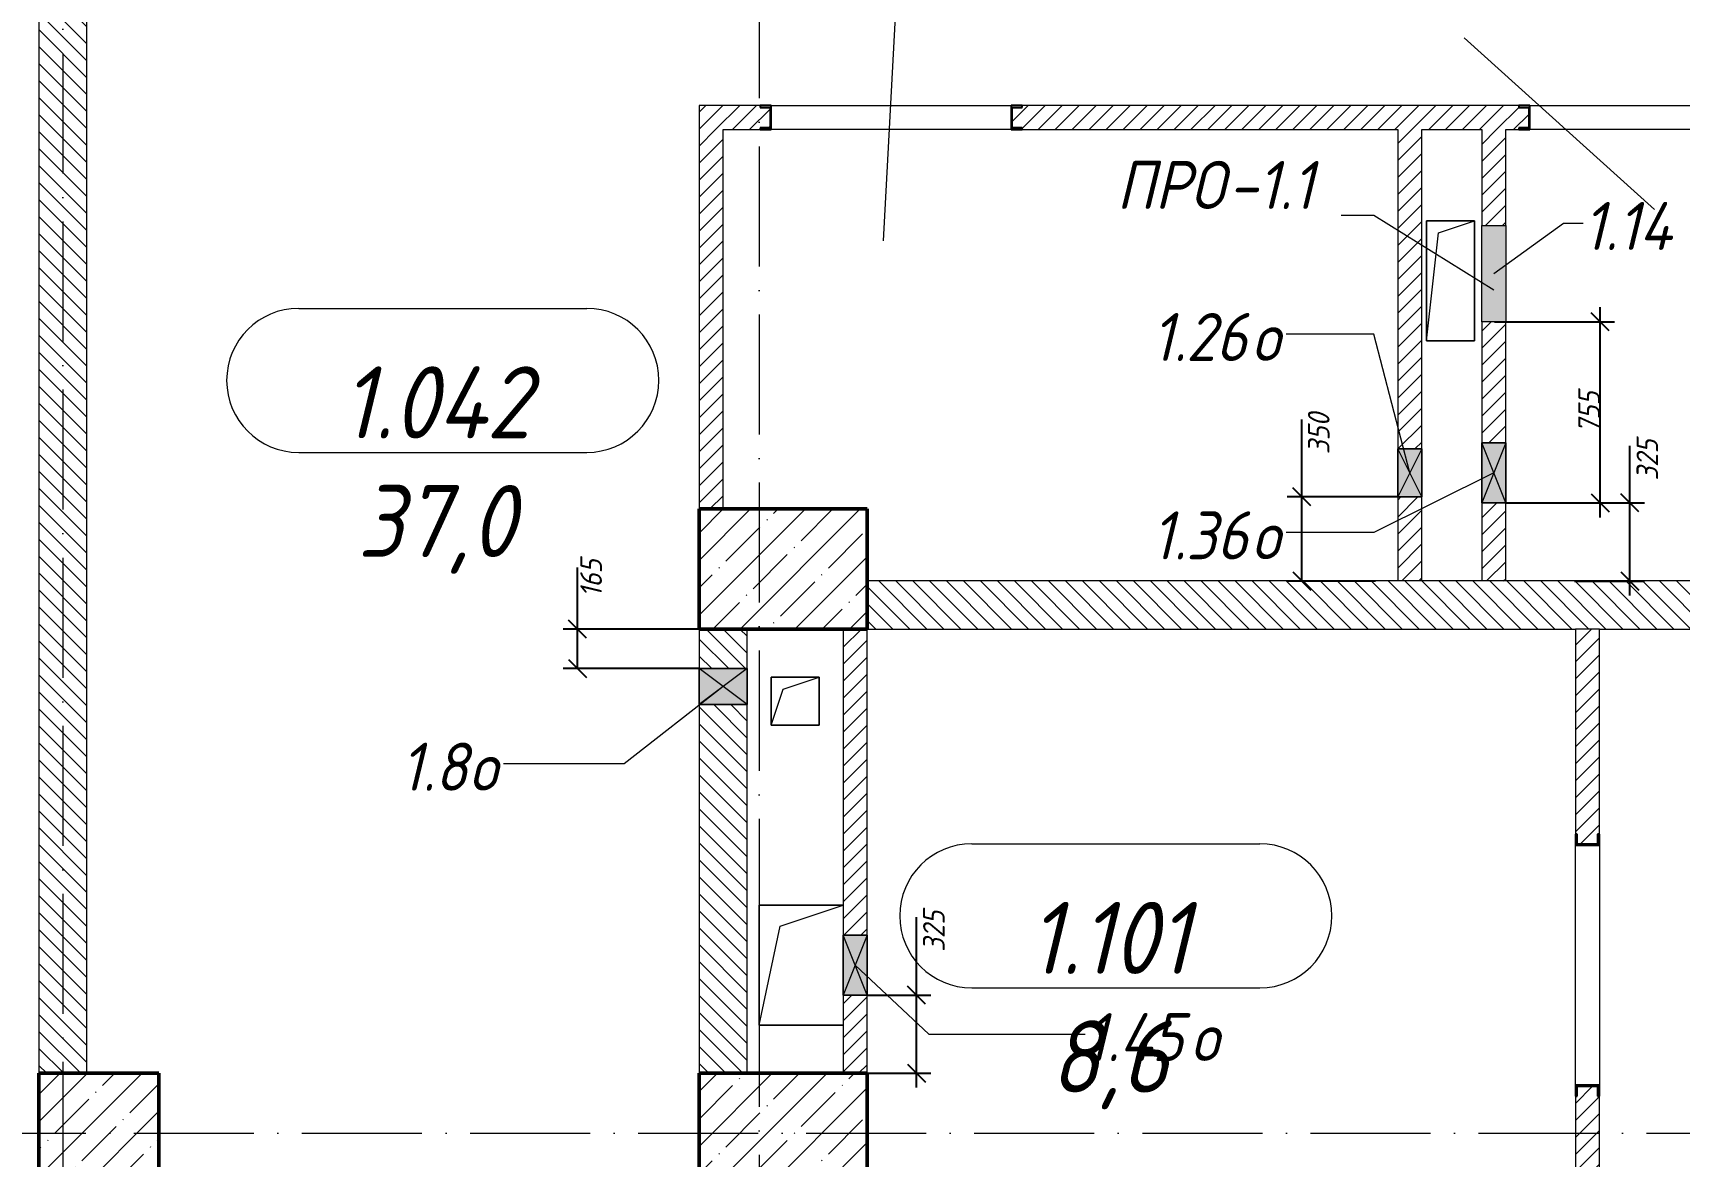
# Model space of a CAD drawing. Header units: millimetres. Extents: x -12989 to 629078, y -109036 to 555275.
# Drawn here: x 587739 to 594595, y 341378 to 346055 of the extents above; entities that cross this region are included whole.
import ezdxf

# ---------------------------------------------------------------- set-up
doc = ezdxf.new("R2010")
doc.units = ezdxf.units.MM
doc.linetypes.add('50_200_ШТРИХ_1Т_ш5_п1_п1_', pattern=[700, 500, -100, 0, -100])
for name, color, linetype, lineweight in [('A-____-____-DIMS', 7, 'Continuous', 9), ('A-DETL-GENF-OTLN', 7, 'Continuous', 9), ('A-FLOR-____-OTLN', 7, 'Continuous', 9), ('A-GENM-____-IDEN', 7, 'Continuous', 9), ('A-GENM-____-MCUT', 7, 'Continuous', 25), ('A-GENM-____-OTLN', 7, 'Continuous', 9), ('A-GENM-____-OTLN-1', 7, 'Continuous', 25), ('A-GLAZ-____-IDEN', 7, 'Continuous', 9), ('A-GLAZ-____-OTLN', 7, 'Continuous', 9), ('A-WALL-____-MCUT', 7, 'Continuous', 13), ('A-WALL-____-PATT-1', 7, 'Continuous', 9), ('A-WALL-FNSH-MCUT-1', 7, 'Continuous', 9), ('I-WALL-____-OTLN', 7, 'Continuous', 9), ('S-COLS-____-MCUT', 7, 'Continuous', 50), ('S-COLS-____-OTLN', 7, 'Continuous', 9), ('S-GRID-____-OTLN-1', 7, '50_200_ШТРИХ_1Т_ш5_п1_п1_', 9)]:
    doc.layers.add(name, color=color, linetype=linetype, lineweight=lineweight)
doc.layers.add('A-AREA-IDEN-1', color=7, linetype='Continuous', lineweight=9, true_color=0xaaaaaa)
doc.styles.add('ISOCPEUR_I', font='isocpeui.ttf', dxfattribs={"width": 0.9, "height": 2.5})
doc.styles.add('ISOCPEUR_I_11', font='isocpeui.ttf', dxfattribs={"width": 0.9, "height": 200})
doc.styles.add('ISOCPEUR_I_7', font='isocpeui.ttf', dxfattribs={"width": 0.9, "height": 90})
doc.dimstyles.new('ISO-1_8_0_9К_СРЕДНИЙ_Кладочные_1', dxfattribs={"dimscale": 304.8, "dimtxt": 89.638306, "dimasz": 0.246063, "dimexe": 0.19685, "dimexo": 0, "dimgap": 0, "dimtad": 1, "dimdec": 3, "dimrnd": 0.001, "dimdsep": 46, "dimtxsty": 'ISOCPEUR_I_7', "dimblk1": 'OBLIQUE', "dimblk2": 'OBLIQUE', "dimsah": 1, "dimcen": 0.09, "dimdle": 0.19685, "dimazin": 0, "dimtfac": 1, "dimtdec": 4, "dimtix": 1, "dimtmove": 0, "dimatfit": 3, "dimfxl": 1, "dimtvp": 1, "dimtolj": 1, "dimtzin": 0, "dimarcsym": 2})
doc.dimstyles.new('ISO-1_8_0_9К_СРЕДНИЙ_Кладочные_2', dxfattribs={"dimscale": 304.8, "dimtxt": 89.638306, "dimasz": 0.246063, "dimexe": 0.19685, "dimexo": 0, "dimgap": 0, "dimtad": 1, "dimdec": 3, "dimrnd": 0.001, "dimdsep": 46, "dimtxsty": 'ISOCPEUR_I_7', "dimblk1": 'OBLIQUE', "dimblk2": 'OBLIQUE', "dimsah": 1, "dimcen": 0.09, "dimdle": 0.19685, "dimazin": 0, "dimtfac": 1, "dimtdec": 4, "dimtix": 1, "dimtmove": 1, "dimatfit": 3, "dimfxl": 1, "dimtvp": 1, "dimtolj": 1, "dimtzin": 0, "dimarcsym": 2})
pattern_1 = [(135, (513013.31, 265891.49), (-35.35534, -35.35534), [])]
pattern_2 = [(45, (513013.31, 265891.49), (-35.35534, 35.35534), [])]

# ---------------------------------------------------------------- blocks, each defined once
blk = doc.blocks.new('BSC_Колонна _Прямоугольная - 500х500-V115-АР1_План отверстий 1 этажа в осях 1-64_Ю-ЯЯ')
at = {"layer": 'S-COLS-____-OTLN'}
h = blk.add_hatch(dxfattribs=at)
h.set_pattern_fill('FP_126', color=256, style=0, pattern_type=2)
h.set_pattern_definition([(45, (-75000, -75581.04), (-114.04925, 114.04925), []), (45, (-74885.95, -75581.04), (-114.04925, 114.04925), [201.613, -40.323, 3.353, -36.97])])
h.paths.add_polyline_path([(-250, -250), (250, -250), (250, 250), (-250, 250)], flags=0)
at = {"layer": 'S-COLS-____-MCUT'}
for p, q in [((250, 250), (-250, 250)), ((-250, 250), (-250, -250)), ((250, -250), (250, 250)), ((-250, -250), (250, -250))]:
    blk.add_line(p, q, dxfattribs=at)
blk = doc.blocks.new('BSC_Колонна _Прямоугольная - 500х700-V157-АР1_План отверстий 1 этажа в осях 1-64_Ю-ЯЯ')
at = {"layer": 'S-COLS-____-OTLN'}
h = blk.add_hatch(dxfattribs=at)
h.set_pattern_fill('FP_169', color=256, style=0, pattern_type=2)
h.set_pattern_definition([(315, (-75581.04, 77850), (114.04925, 114.04925), []), (315, (-75581.04, 77735.95), (114.04925, 114.04925), [201.613, -40.323, 3.353, -36.97])])
h.paths.add_polyline_path([(-250, 350), (-250, -350), (250, -350), (250, 350)], flags=0)
at = {"layer": 'S-COLS-____-MCUT'}
for p, q in [((250, 350), (-250, 350)), ((-250, 350), (-250, -350)), ((250, -350), (250, 350)), ((-250, -350), (250, -350))]:
    blk.add_line(p, q, dxfattribs=at)
blk = doc.blocks.new('BSC_Колонна _Прямоугольная - 500х700-V160-АР1_План отверстий 1 этажа в осях 1-64_Ю-ЯЯ')
at = {"layer": 'S-COLS-____-OTLN'}
h = blk.add_hatch(dxfattribs=at)
h.set_pattern_fill('FP_172', color=256, style=0, pattern_type=2)
h.set_pattern_definition([(315, (-77931.04, 77850), (114.04925, 114.04925), []), (315, (-77931.04, 77735.95), (114.04925, 114.04925), [201.613, -40.323, 3.353, -36.97])])
h.paths.add_polyline_path([(-250, 350), (-250, -350), (250, -350), (250, 350)], flags=0)
at = {"layer": 'S-COLS-____-MCUT'}
for p, q in [((250, 350), (-250, 350)), ((-250, 350), (-250, -350)), ((250, -350), (250, 350)), ((-250, -350), (250, -350))]:
    blk.add_line(p, q, dxfattribs=at)
blk = doc.blocks.new('154_Стойка_СКБ_Швеллер - СМ-2230_100-28218823-АР1_План отверстий 1 этажа в осях 1-64_Ю-ЯЯ')
at = {"layer": 'A-GENM-____-MCUT'}
for p, q in [((171, 50), (125, 50)), ((125, 50), (125, -50)), ((129.5, 42.4), (171, 42.4)), ((129.5, -42.4), (129.5, 42.4)), ((171, 42.4), (171, 50)), ((125, -50), (171, -50)), ((171, -42.4), (129.5, -42.4)), ((171, -50), (171, -42.4))]:
    blk.add_line(p, q, dxfattribs=at)
blk = doc.blocks.new('AR_Отверстие Ниша - Лючок-32401815-АР1_План отверстий 1 этажа в осях 1-64_Ю-ЯЯ')
at = {"layer": 'A-GLAZ-____-OTLN'}
blk.add_hatch(color=256, dxfattribs=at).paths.add_polyline_path([(200, 50), (-200, 50), (-200, -50), (200, -50)], flags=0)
for p, q in [((-200, 50), (200, 50)), ((-200, -50), (-200, 50)), ((200, 50), (200, -50)), ((200, -50), (-200, -50))]:
    blk.add_line(p, q, dxfattribs=at)
blk = doc.blocks.new('AR_Отверстие прямоугольное _в плите_ - AR_Отверстие прямоугольное _в плите_-V186-АР1_План отверстий 1 этажа в осях 1-64_Ю-ЯЯ')
at = {"layer": 'A-GENM-____-OTLN'}
for p, q in [((100, 250), (-100, 250)), ((-100, 250), (-100, -250)), ((-50, 200), (100, 250)), ((100, -250), (100, 250)), ((-100, -250), (-50, 200)), ((-100, -250), (100, -250))]:
    blk.add_line(p, q, dxfattribs=at)
blk = doc.blocks.new('AR_Отверстие прямоугольное _в плите_ - AR_Отверстие прямоугольное _в плите_-V235-АР1_План отверстий 1 этажа в осях 1-64_Ю-ЯЯ')
at = {"layer": 'A-GENM-____-OTLN'}
for p, q in [((175, 250), (-175, 250)), ((-175, 250), (-175, -250)), ((-87.5, 162.5), (175, 250)), ((-175, -250), (-87.5, 162.5)), ((-175, -250), (175, -250))]:
    blk.add_line(p, q, dxfattribs=at)
blk = doc.blocks.new('AR_Отверстие прямоугольное _в плите_ - AR_Отверстие прямоугольное _в плите_-30458127-АР1_План отверстий 1 этажа в осях 1-64_Ю-ЯЯ')
at = {"layer": 'A-GENM-____-OTLN'}
for p, q in [((100, 100), (-100, 100)), ((-100, 100), (-100, -100)), ((-50, 50), (100, 100)), ((100, -100), (100, 100)), ((-100, -100), (-50, 50)), ((-100, -100), (100, -100))]:
    blk.add_line(p, q, dxfattribs=at)
blk = doc.blocks.new('AR_Отверстие прямоугольное _в стене__БезПР - AR_Отверстие прямоугольное _в стене__БезПР-36427593-АР1_План отверстий 1 этажа в осях 1-64_Ю-ЯЯ')
at = {"layer": 'A-GLAZ-____-OTLN'}
blk.add_hatch(color=256, dxfattribs=at).paths.add_polyline_path([(75, 100), (-75, 100), (-75, -100), (75, -100)], flags=0)
at = {"layer": 'A-DETL-GENF-OTLN'}
for p, q in [((-75, -100), (-75, 100)), ((-75, 100), (75, 100)), ((75, 100), (-75, -100)), ((-75, 100), (75, -100)), ((75, 100), (-75, 100)), ((-75, 100), (-75, -100)), ((75, 100), (75, -100)), ((75, -100), (75, 100)), ((75, -100), (-75, -100)), ((-75, -100), (75, -100))]:
    blk.add_line(p, q, dxfattribs=at)
blk = doc.blocks.new('AR_Отверстие прямоугольное _в стене__БезПР - AR_Отверстие прямоугольное _в стене__БезПР-36427975-АР1_План отверстий 1 этажа в осях 1-64_Ю-ЯЯ')
at = {"layer": 'A-GLAZ-____-OTLN'}
blk.add_hatch(color=256, dxfattribs=at).paths.add_polyline_path([(100, 50), (-100, 50), (-100, -50), (100, -50)], flags=0)
at = {"layer": 'A-DETL-GENF-OTLN'}
for p, q in [((-100, -50), (-100, 50)), ((-100, 50), (100, 50)), ((100, 50), (-100, -50)), ((-100, 50), (100, -50)), ((100, 50), (-100, 50)), ((-100, 50), (-100, -50)), ((100, 50), (100, -50)), ((100, -50), (100, 50)), ((100, -50), (-100, -50)), ((-100, -50), (100, -50))]:
    blk.add_line(p, q, dxfattribs=at)
at = {"layer": 'A-GLAZ-____-OTLN'}
blk.add_line((100, 50), (-100, 50), dxfattribs=at)
blk = doc.blocks.new('AR_Отверстие прямоугольное _в стене__БезПР - AR_Отверстие прямоугольное _в стене__БезПР-36428202-АР1_План отверстий 1 этажа в осях 1-64_Ю-ЯЯ')
at = {"layer": 'A-GLAZ-____-OTLN'}
blk.add_hatch(color=256, dxfattribs=at).paths.add_polyline_path([(-125, -50), (125, -50), (125, 50), (-125, 50)], flags=0)
at = {"layer": 'A-DETL-GENF-OTLN'}
for p, q in [((-125, -50), (-125, 50)), ((-125, 50), (125, 50)), ((125, 50), (-125, -50)), ((-125, 50), (125, -50)), ((125, 50), (-125, 50)), ((-125, 50), (-125, -50)), ((125, 50), (125, -50)), ((125, -50), (125, 50)), ((125, -50), (-125, -50)), ((-125, -50), (125, -50))]:
    blk.add_line(p, q, dxfattribs=at)
blk = doc.blocks.new('AR_Отверстие прямоугольное _в стене__БезПР - AR_Отверстие прямоугольное _в стене__БезПР-36429269-АР1_План отверстий 1 этажа в осях 1-64_Ю-ЯЯ')
at = {"layer": 'A-GLAZ-____-OTLN'}
blk.add_hatch(color=256, dxfattribs=at).paths.add_polyline_path([(125, 50), (-125, 50), (-125, -50), (125, -50)], flags=0)
at = {"layer": 'A-DETL-GENF-OTLN'}
for p, q in [((-125, -50), (-125, 50)), ((-125, 50), (125, 50)), ((125, 50), (-125, -50)), ((-125, 50), (125, -50)), ((125, 50), (-125, 50)), ((-125, 50), (-125, -50)), ((125, 50), (125, -50)), ((125, -50), (125, 50)), ((125, -50), (-125, -50)), ((-125, -50), (125, -50))]:
    blk.add_line(p, q, dxfattribs=at)
at = {"layer": 'A-GLAZ-____-OTLN'}
blk.add_line((125, 50), (-125, 50), dxfattribs=at)
blk = doc.blocks.new('_Oblique')
at = {"color": 0, "linetype": 'ByBlock', "lineweight": -2}
blk.add_line((-0.5, -0.5), (0.5, 0.5), dxfattribs=at)
blk = doc.blocks.new('*D5589')
at = {"layer": 'A-____-____-DIMS', "color": 0, "lineweight": -2, "transparency": 16777216}
for p, q in [((594390.7, 344097.5), (594390.7, 344335.6)), ((593873.3, 344097.5), (594450.7, 344097.5)), ((594390.7, 343712.5), (594390.7, 344097.5)), ((594159.9, 343772.5), (594450.7, 343772.5))]:
    blk.add_line(p, q, dxfattribs=at)
at = {"layer": 'Defpoints', "color": 0, "transparency": 16777216}
for p in [(593873.3, 344097.5), (594390.7, 344097.5), (594159.9, 343772.5)]:
    blk.add_point(p, dxfattribs=at)
at = {"layer": 'A-____-____-DIMS', "color": 0, "lineweight": -2, "transparency": 16777216, "xscale": 75, "yscale": 75, "zscale": 75}
for p, rotation in [((594390.7, 344097.5), 90), ((594390.7, 343772.5), 270)]:
    blk.add_blockref('_Oblique', p, dxfattribs=dict(at, rotation=rotation))
at = {"layer": 'A-____-____-DIMS', "color": 0, "transparency": 16777216, "insert": (594417.9, 344190.8), "char_height": 90, "width": 409.578, "attachment_point": 1, "rotation": 90, "line_spacing_factor": 1.149209, "style": 'ISOCPEUR_I_7'}
blk.add_mtext('\\A1;325', dxfattribs=at)
blk = doc.blocks.new('*D5590')
at = {"layer": 'A-____-____-DIMS', "color": 0, "lineweight": -2, "transparency": 16777216}
for p, q in [((594266, 344037.5), (594266, 344912.5)), ((593826.4, 344852.5), (594326, 344852.5)), ((593873.3, 344097.5), (594326, 344097.5))]:
    blk.add_line(p, q, dxfattribs=at)
at = {"layer": 'Defpoints', "color": 0, "transparency": 16777216}
for p in [(593826.4, 344852.5), (594266, 344852.5), (593873.3, 344097.5)]:
    blk.add_point(p, dxfattribs=at)
at = {"layer": 'A-____-____-DIMS', "color": 0, "lineweight": -2, "transparency": 16777216, "xscale": 75, "yscale": 75, "zscale": 75}
for p, rotation in [((594266, 344852.5), 90), ((594266, 344097.5), 270)]:
    blk.add_blockref('_Oblique', p, dxfattribs=dict(at, rotation=rotation))
at = {"layer": 'A-____-____-DIMS', "color": 0, "transparency": 16777216, "insert": (594220.4, 344475), "char_height": 90, "width": 409.578, "attachment_point": 5, "rotation": 90, "style": 'ISOCPEUR_I_7'}
blk.add_mtext('\\A1;755', dxfattribs=at)
blk = doc.blocks.new('*D5672')
at = {"layer": 'A-____-____-DIMS', "color": 0, "lineweight": -2, "transparency": 16777216}
for p, q in [((593023.3, 344122.5), (593023.3, 344445.2)), ((593023.3, 343772.5), (593023.3, 344182.5)), ((593423.3, 344122.5), (592963.3, 344122.5)), ((593330.6, 343772.5), (592963.3, 343772.5))]:
    blk.add_line(p, q, dxfattribs=at)
at = {"layer": 'Defpoints', "color": 0, "transparency": 16777216}
for p in [(593423.3, 344122.5), (593023.3, 343772.5), (593330.6, 343772.5)]:
    blk.add_point(p, dxfattribs=at)
at = {"layer": 'A-____-____-DIMS', "color": 0, "lineweight": -2, "transparency": 16777216, "xscale": 75, "yscale": 75, "zscale": 75}
for p, rotation in [((593023.3, 344122.5), 90), ((593023.3, 343772.5), 270)]:
    blk.add_blockref('_Oblique', p, dxfattribs=dict(at, rotation=rotation))
at = {"layer": 'A-____-____-DIMS', "color": 0, "transparency": 16777216, "insert": (593049.3, 344300.4), "char_height": 90, "width": 409.578, "attachment_point": 1, "rotation": 90, "line_spacing_factor": 1.149209, "style": 'ISOCPEUR_I_7'}
blk.add_mtext('\\A1;350', dxfattribs=at)
blk = doc.blocks.new('*D5675')
at = {"layer": 'A-____-____-DIMS', "color": 0, "lineweight": -2, "transparency": 16777216}
for p, q in [((590007.3, 343572.5), (590007.3, 343829)), ((590007.3, 343407.5), (590007.3, 343632.5)), ((590513.3, 343572.5), (589947.3, 343572.5)), ((590513.3, 343407.5), (589947.3, 343407.5))]:
    blk.add_line(p, q, dxfattribs=at)
at = {"layer": 'Defpoints', "color": 0, "transparency": 16777216}
for p in [(590513.3, 343572.5), (590007.3, 343407.5), (590513.3, 343407.5)]:
    blk.add_point(p, dxfattribs=at)
at = {"layer": 'A-____-____-DIMS', "color": 0, "lineweight": -2, "transparency": 16777216, "xscale": 75, "yscale": 75, "zscale": 75}
for p, rotation in [((590007.3, 343572.5), 90), ((590007.3, 343407.5), 270)]:
    blk.add_blockref('_Oblique', p, dxfattribs=dict(at, rotation=rotation))
at = {"layer": 'A-____-____-DIMS', "color": 0, "transparency": 16777216, "insert": (590018.6, 343704.8), "char_height": 90, "width": 368.207, "attachment_point": 1, "rotation": 90, "line_spacing_factor": 1.149209, "style": 'ISOCPEUR_I_7'}
blk.add_mtext('\\A1;165', dxfattribs=at)
blk = doc.blocks.new('*D5677')
at = {"layer": 'A-____-____-DIMS', "color": 0, "lineweight": -2, "transparency": 16777216}
for p, q in [((591419.1, 342047.5), (591419.1, 342373)), ((591213.3, 342047.5), (591479.1, 342047.5)), ((591419.1, 341662.5), (591419.1, 342047.5)), ((591213.3, 341722.5), (591479.1, 341722.5))]:
    blk.add_line(p, q, dxfattribs=at)
at = {"layer": 'Defpoints', "color": 0, "transparency": 16777216}
for p in [(591213.3, 342047.5), (591419.1, 342047.5), (591213.3, 341722.5)]:
    blk.add_point(p, dxfattribs=at)
at = {"layer": 'A-____-____-DIMS', "color": 0, "lineweight": -2, "transparency": 16777216, "xscale": 75, "yscale": 75, "zscale": 75}
for p, rotation in [((591419.1, 342047.5), 90), ((591419.1, 341722.5), 270)]:
    blk.add_blockref('_Oblique', p, dxfattribs=dict(at, rotation=rotation))
at = {"layer": 'A-____-____-DIMS', "color": 0, "transparency": 16777216, "insert": (591446.3, 342228.2), "char_height": 90, "width": 409.578, "attachment_point": 1, "rotation": 90, "line_spacing_factor": 1.149209, "style": 'ISOCPEUR_I_7'}
blk.add_mtext('\\A1;325', dxfattribs=at)
blk = doc.blocks.new('AAR_СКБ_Марка_помещения_1_5 ммп - Номер _ Площадь-27962135-АИ_План этажа_Стены_1')
at = {"layer": 'A-AREA-IDEN-1'}
for p, q in [((-2.987, 3), (3.013, 3)), ((-2.987, 0), (3.013, 0))]:
    blk.add_line(p, q, dxfattribs=at)
for centre, start, end in [((-2.987, 1.5), 90, 270), ((3.013, 1.5), 270, 90)]:
    blk.add_arc(centre, 1.5, start, end, dxfattribs=at)

msp = doc.modelspace()

# ---------------------------------------------------------------- hatches: boundary and pattern name
at = {"layer": 'A-WALL-____-PATT-1'}
h = msp.add_hatch(dxfattribs=at)
h.set_pattern_fill('FP_6', color=256, style=0, pattern_type=2)
h.set_pattern_definition(pattern_1)
h.paths.add_polyline_path([(587963.3109, 341722.5335), (587963.3109, 347572.5335), (587763.3109, 347572.5335), (587763.3109, 341722.5335)], flags=0)
h = msp.add_hatch(dxfattribs=at)
h.set_pattern_fill('FP_5', color=256, style=0, pattern_type=2)
h.set_pattern_definition(pattern_2)
h.paths.add_polyline_path([(596070.4335, 345652.5335), (596413.3109, 345652.5335), (596413.3109, 345752.5335), (595019.3109, 345752.5335), (595019.3109, 345744.9335), (594977.8109, 345744.9335), (594977.8109, 345660.1335), (595019.3109, 345660.1335), (595019.3109, 345652.5335), (595913.3109, 345652.5335)], flags=0)
h.paths.add_polyline_path([(593423.3109, 345652.5335), (593927.3109, 345652.5335), (593927.3109, 345660.1335), (593968.8109, 345660.1335), (593968.8109, 345744.9335), (593927.3109, 345744.9335), (593927.3109, 345752.5335), (591859.3109, 345752.5335), (591859.3109, 345744.9335), (591817.8109, 345744.9335), (591817.8109, 345660.1335), (591859.3109, 345660.1335), (591859.3109, 345652.5335), (592535.4322, 345652.5335)], flags=0)
h.paths.add_polyline_path([(590767.3109, 345652.5335), (590767.9315, 345660.1335), (590808.8109, 345660.1335), (590808.8109, 345744.9335), (590767.3109, 345744.9335), (590767.3109, 345752.5335), (590513.3109, 345752.5335), (590513.3109, 345652.5335), (590613.3109, 345652.5335)], flags=0)
h = msp.add_hatch(dxfattribs=at)
h.set_pattern_fill('FP_5', color=256, style=0, pattern_type=2)
h.set_pattern_definition(pattern_2)
h.paths.add_polyline_path([(590613.3109, 344072.5335), (590613.3109, 345652.5335), (590513.3109, 345652.5335), (590513.3109, 344072.5335)], flags=0)
h = msp.add_hatch(dxfattribs=at)
h.set_pattern_fill('FP_5', color=256, style=0, pattern_type=2)
h.set_pattern_definition(pattern_2)
h.paths.add_polyline_path([(593423.3109, 343772.5335), (593523.3109, 343772.5335), (593523.3109, 344122.5335), (593423.3109, 344122.5335)], flags=0)
h.paths.add_polyline_path([(593523.3109, 344322.5335), (593523.3109, 345652.5335), (593423.3109, 345652.5335), (593423.3109, 344322.5335)], flags=0)
h = msp.add_hatch(dxfattribs=at)
h.set_pattern_fill('FP_5', color=256, style=0, pattern_type=2)
h.set_pattern_definition(pattern_2)
h.paths.add_polyline_path([(593773.3109, 343772.5335), (593873.3109, 343772.5335), (593873.3109, 344097.5335), (593773.3109, 344097.5335)], flags=0)
h.paths.add_polyline_path([(593873.3109, 344347.5335), (593873.3109, 344852.5335), (593773.3109, 344852.5335), (593773.3109, 344347.5335)], flags=0)
h.paths.add_polyline_path([(593773.3109, 345252.5335), (593873.3109, 345252.5335), (593873.3109, 345652.5335), (593773.3109, 345652.5335)], flags=0)
h = msp.add_hatch(dxfattribs=at)
h.set_pattern_fill('FP_6', color=256, style=0, pattern_type=2)
h.set_pattern_definition(pattern_1)
h.paths.add_polyline_path([(595813.3109, 343572.5335), (595813.3109, 343772.5335), (591213.3109, 343772.5335), (591213.3109, 343572.5335), (594302.9329, 343572.5335)], flags=0)
h = msp.add_hatch(dxfattribs=at)
h.set_pattern_fill('FP_6', color=256, style=0, pattern_type=2)
h.set_pattern_definition(pattern_1)
h.paths.add_polyline_path([(590513.3109, 341722.5335), (590713.3109, 341722.5335), (590713.3109, 343257.5335), (590513.3109, 343257.5335)], flags=0)
h.paths.add_polyline_path([(590513.3109, 343407.5335), (590713.3109, 343407.5335), (590713.3109, 343572.5335), (590513.3109, 343572.5335)], flags=0)
h = msp.add_hatch(dxfattribs=at)
h.set_pattern_fill('FP_5', color=256, style=0, pattern_type=2)
h.set_pattern_definition(pattern_2)
h.paths.add_polyline_path([(591213.3109, 341722.5335), (591213.3109, 342047.5335), (591113.3109, 342047.5335), (591113.3109, 341722.5335)], flags=0)
h.paths.add_polyline_path([(591113.3109, 342297.5335), (591213.3109, 342297.5335), (591213.3109, 343572.5335), (591113.3109, 343572.5335), (591113.3109, 342489.1708)], flags=0)
h = msp.add_hatch(dxfattribs=at)
h.set_pattern_fill('FP_5', color=256, style=0, pattern_type=2)
h.set_pattern_definition(pattern_2)
h.paths.add_polyline_path([(594163.3109, 332972.5335), (594263.3109, 332972.5335), (594263.3109, 333126.5335), (594255.7109, 333126.5335), (594255.7109, 333168.0335), (594170.9109, 333168.0335), (594170.9109, 333126.5335), (594163.3109, 333126.5335)], flags=0)
h.paths.add_polyline_path([(594255.7109, 334077.0335), (594256.1234, 334118.5335), (594263.3109, 334118.5335), (594263.3109, 334222.5335), (594163.3109, 334222.5335), (594163.3109, 334118.5335), (594170.9109, 334118.5335), (594170.9109, 334077.0335)], flags=0)
h.paths.add_polyline_path([(594255.7109, 334422.5335), (594263.3109, 334422.5335), (594263.3109, 335516.5335), (594255.7109, 335516.5335), (594255.7109, 335558.0335), (594170.9109, 335558.0335), (594170.9109, 335516.5335), (594163.3109, 335516.5335), (594163.3109, 334422.5335), (594216.0136, 334422.5335)], flags=0)
h.paths.add_polyline_path([(594170.9109, 336567.0335), (594255.7109, 336567.0335), (594255.7109, 336608.5335), (594263.3109, 336608.5335), (594263.3109, 338367.5335), (594163.3109, 338367.5335), (594163.3109, 336608.5335), (594170.9109, 336608.5335)], flags=0)
h.paths.add_polyline_path([(594181.4384, 338617.5335), (594263.3109, 338617.5335), (594263.3109, 339547.5335), (594163.3109, 339547.5335), (594163.3109, 338617.5335)], flags=0)
h.paths.add_polyline_path([(594263.3109, 339797.5335), (594263.3109, 341626.5335), (594255.7109, 341626.5335), (594255.7109, 341668.0335), (594170.9109, 341668.0335), (594170.9109, 341626.5335), (594163.3109, 341626.5335), (594163.3109, 339797.5335), (594191.1955, 339797.5335)], flags=0)
h.paths.add_polyline_path([(594170.9109, 342677.0335), (594255.7109, 342677.0335), (594255.7109, 342718.5335), (594263.3109, 342718.5335), (594263.3109, 343572.5335), (594163.3109, 343572.5335), (594163.3109, 342718.5335), (594170.9109, 342718.5335)], flags=0)

# ---------------------------------------------------------------- linework, layer by layer
at = {"layer": 'A-AREA-IDEN-1'}
for p, q in [((591280.7677, 345189.2081), (591334.2616, 346175.2765)), ((594493.2383, 345319.4223), (593700.3384, 346035.1329))]:
    msp.add_line(p, q, dxfattribs=at)
at = {"layer": 'A-FLOR-____-OTLN'}
for p, q in [((593543.3109, 345272.5335), (593743.3109, 345272.5335)), ((593543.3109, 344772.5335), (593543.3109, 345272.5335)), ((593743.3109, 345272.5335), (593743.3109, 344772.5335)), ((593743.3109, 344772.5335), (593543.3109, 344772.5335)), ((590813.3109, 343372.5335), (591013.3109, 343372.5335)), ((590813.3109, 343172.5335), (590813.3109, 343372.5335)), ((591013.3109, 343372.5335), (591013.3109, 343172.5335)), ((591013.3109, 343172.5335), (590813.3109, 343172.5335)), ((590763.3109, 342422.186), (591113.3109, 342422.186)), ((590763.3109, 341922.186), (590763.3109, 342422.186)), ((591113.3109, 341922.186), (590763.3109, 341922.186))]:
    msp.add_line(p, q, dxfattribs=at)
at = {"layer": 'A-GENM-____-IDEN'}
for p, q in [((593323.1795, 345294.5495), (593187.4223, 345294.5495)), ((593823.3109, 344984.2004), (593323.1795, 345294.5495))]:
    msp.add_line(p, q, dxfattribs=at)
at = {"layer": 'A-GLAZ-____-IDEN'}
for p, q in [((593823.3109, 345052.5335), (594113.1711, 345263.3348)), ((594113.1711, 345263.3348), (594195.5655, 345263.3348)), ((593323.1795, 344801.0814), (592958.2282, 344801.0814)), ((593473.3109, 344222.5335), (593323.1795, 344801.0814)), ((593823.3109, 344222.5335), (593323.1795, 343974.8757)), ((593323.1795, 343974.8757), (592958.2282, 343974.8757)), ((590613.3109, 343332.5335), (590200.6928, 343011.5384)), ((590200.6928, 343011.5384), (589699.0825, 343011.5384)), ((591163.3109, 342172.5335), (591469.8989, 341885.3352)), ((591469.8989, 341885.3352), (592120.7389, 341885.3352))]:
    msp.add_line(p, q, dxfattribs=at)
at = {"layer": 'A-WALL-____-MCUT'}
for p, q in [((587763.3109, 347572.5335), (587763.3109, 341722.5335)), ((587963.3109, 341722.5335), (587963.3109, 347572.5335)), ((595813.3109, 343772.5335), (591213.3109, 343772.5335)), ((590513.3109, 343572.5335), (590513.3109, 343407.5335)), ((590713.3109, 343407.5335), (590713.3109, 343572.5335)), ((591213.3109, 343572.5335), (594163.3109, 343572.5335)), ((594263.3109, 343572.5335), (594163.3109, 343572.5335)), ((594263.3109, 343572.5335), (595813.3109, 343572.5335)), ((590513.3109, 343257.5335), (590513.3109, 341722.5335)), ((590713.3109, 341722.5335), (590713.3109, 343257.5335))]:
    msp.add_line(p, q, dxfattribs=at)
at = {"layer": 'A-WALL-FNSH-MCUT-1'}
for p, q in [((590513.3109, 345752.5335), (590513.3109, 344072.5335)), ((590767.3109, 345752.5335), (590513.3109, 345752.5335)), ((593927.3109, 345752.5335), (591859.3109, 345752.5335)), ((590613.3109, 344072.5335), (590613.3109, 345652.5335)), ((590613.3109, 345652.5335), (590767.3109, 345652.5335)), ((591859.3109, 345652.5335), (593423.3109, 345652.5335)), ((593423.3109, 345652.5335), (593423.3109, 344322.5335)), ((593523.3109, 345652.5335), (593773.3109, 345652.5335)), ((593523.3109, 344322.5335), (593523.3109, 345652.5335)), ((593773.3109, 345652.5335), (593773.3109, 345252.5335)), ((593873.3109, 345652.5335), (593927.3109, 345652.5335)), ((593873.3109, 345252.5335), (593873.3109, 345652.5335)), ((593773.3109, 344852.5335), (593773.3109, 344347.5335)), ((593873.3109, 344347.5335), (593873.3109, 344852.5335)), ((593423.3109, 344122.5335), (593423.3109, 343772.5335)), ((593523.3109, 343772.5335), (593523.3109, 344122.5335)), ((593773.3109, 344097.5335), (593773.3109, 343772.5335)), ((593873.3109, 343772.5335), (593873.3109, 344097.5335)), ((591113.3109, 343572.5335), (591113.3109, 342297.5335)), ((591213.3109, 342297.5335), (591213.3109, 343572.5335)), ((594163.3109, 343572.5335), (594163.3109, 342718.5335)), ((594263.3109, 342718.5335), (594263.3109, 343572.5335)), ((591113.3109, 342047.5335), (591113.3109, 341722.5335)), ((591213.3109, 341722.5335), (591213.3109, 342047.5335)), ((594163.3109, 341626.5335), (594163.3109, 340622.5335)), ((594263.3109, 339797.5335), (594263.3109, 341626.5335))]:
    msp.add_line(p, q, dxfattribs=at)
at = {"layer": 'I-WALL-____-OTLN'}
for p, q in [((590813.3109, 345752.5335), (591813.3109, 345752.5335)), ((593973.3109, 345752.5335), (594973.3109, 345752.5335)), ((591813.3109, 345652.5335), (590813.3109, 345652.5335)), ((594973.3109, 345652.5335), (593973.3109, 345652.5335)), ((594163.3109, 341672.5335), (594163.3109, 342672.5335)), ((594263.3109, 342672.5335), (594263.3109, 341672.5335))]:
    msp.add_line(p, q, dxfattribs=at)
at = {"layer": 'S-GRID-____-OTLN-1'}
for p, q in [((590763.3109, 356784.3429), (590763.3109, 305473.1205)), ((587863.3109, 356471.469), (587863.3109, 305722.4701)), ((562255.3286, 341472.5335), (617087.7175, 341472.5335))]:
    msp.add_line(p, q, dxfattribs=at)

# ---------------------------------------------------------------- block references
at = {"layer": 'A-AREA-IDEN-1', "xscale": 199.9999999999999, "yscale": 199.9999999999999, "zscale": 199.9999999999999}
for p in [(589442.8923, 344308.0332), (592246.2892, 342077.9062)]:
    msp.add_blockref('AAR_СКБ_Марка_помещения_1_5 ммп - Номер _ Площадь-27962135-АИ_План этажа_Стены_1', p, dxfattribs=at)
at = {"layer": 'A-GENM-____-OTLN'}
for name, p in [('AR_Отверстие прямоугольное _в плите_ - AR_Отверстие прямоугольное _в плите_-V186-АР1_План отверстий 1 этажа в осях 1-64_Ю-ЯЯ', (593643.3109, 345022.5335)), ('AR_Отверстие прямоугольное _в плите_ - AR_Отверстие прямоугольное _в плите_-30458127-АР1_План отверстий 1 этажа в осях 1-64_Ю-ЯЯ', (590913.3109, 343272.5335)), ('AR_Отверстие прямоугольное _в плите_ - AR_Отверстие прямоугольное _в плите_-V235-АР1_План отверстий 1 этажа в осях 1-64_Ю-ЯЯ', (590938.3109, 342172.186))]:
    msp.add_blockref(name, p, dxfattribs=at)
at = {"layer": 'A-GENM-____-OTLN-1'}
for p, rotation in [((590938.3109, 345702.5335), 180), ((594098.3109, 345702.5335), 180), ((594213.3109, 342547.5335), 89.99999999999991), ((594213.3109, 341797.5335), 269.9999999999999)]:
    msp.add_blockref('154_Стойка_СКБ_Швеллер - СМ-2230_100-28218823-АР1_План отверстий 1 этажа в осях 1-64_Ю-ЯЯ', p, dxfattribs=dict(at, rotation=rotation))
msp.add_blockref('154_Стойка_СКБ_Швеллер - СМ-2230_100-28218823-АР1_План отверстий 1 этажа в осях 1-64_Ю-ЯЯ', (591688.3109, 345702.5335), dxfattribs=at)
at = {"layer": 'A-GLAZ-____-OTLN'}
for name, p, rotation in [('AR_Отверстие Ниша - Лючок-32401815-АР1_План отверстий 1 этажа в осях 1-64_Ю-ЯЯ', (593823.3109, 345052.5335), 270), ('AR_Отверстие прямоугольное _в стене__БезПР - AR_Отверстие прямоугольное _в стене__БезПР-36428202-АР1_План отверстий 1 этажа в осях 1-64_Ю-ЯЯ', (593823.3109, 344222.5335), 270), ('AR_Отверстие прямоугольное _в стене__БезПР - AR_Отверстие прямоугольное _в стене__БезПР-36427975-АР1_План отверстий 1 этажа в осях 1-64_Ю-ЯЯ', (593473.3109, 344222.5335), 270), ('AR_Отверстие прямоугольное _в стене__БезПР - AR_Отверстие прямоугольное _в стене__БезПР-36427593-АР1_План отверстий 1 этажа в осях 1-64_Ю-ЯЯ', (590613.3109, 343332.5335), 269.9999999999999), ('AR_Отверстие прямоугольное _в стене__БезПР - AR_Отверстие прямоугольное _в стене__БезПР-36429269-АР1_План отверстий 1 этажа в осях 1-64_Ю-ЯЯ', (591163.3109, 342172.5335), 270)]:
    msp.add_blockref(name, p, dxfattribs=dict(at, rotation=rotation))
at = {"layer": 'S-COLS-____-OTLN', "rotation": 89.9999999999999}
for name, p in [('BSC_Колонна _Прямоугольная - 500х700-V160-АР1_План отверстий 1 этажа в осях 1-64_Ю-ЯЯ', (590863.3109, 343822.5335)), ('BSC_Колонна _Прямоугольная - 500х700-V157-АР1_План отверстий 1 этажа в осях 1-64_Ю-ЯЯ', (590863.3109, 341472.5335))]:
    msp.add_blockref(name, p, dxfattribs=at)
at = {"layer": 'S-COLS-____-OTLN'}
msp.add_blockref('BSC_Колонна _Прямоугольная - 500х500-V115-АР1_План отверстий 1 этажа в осях 1-64_Ю-ЯЯ', (588013.3109, 341472.5335), dxfattribs=at)

# ---------------------------------------------------------------- texts
at = {"layer": 'A-AREA-IDEN-1', "char_height": 300, "attachment_point": 8, "line_spacing_factor": 1.139951, "style": 'ISOCPEUR_I'}
for s, insert, width in [('\\pxqc,t8.46667,16.93333,25.4,33.86667,42.33333,50.8,59.26667,67.73333,76.2,84.66667,93.13333,101.6,110.06667,118.53333,127,135.46667,143.93333,152.4,160.86667,169.33333,177.8,186.26667,194.73333,203.2,211.66667,220.13333,228.6,237.06667,245.53333,254,262.46667,270.93333;{1.042}', (589417.4633, 344366.363), 940), ('\\pxqc,t8.46667,16.93333,25.4,33.86667,42.33333,50.8,59.26667,67.73333,76.2,84.66667,93.13333,101.6,110.06667,118.53333,127,135.46667,143.93333,152.4,160.86667,169.33333,177.8,186.26667,194.73333,203.2,211.66667,220.13333,228.6,237.06667,245.53333,254,262.46667,270.93333;{37,0}', (589418.4633, 343802.4151), 754), ('\\pxqc,t8.46667,16.93333,25.4,33.86667,42.33333,50.8,59.26667,67.73333,76.2,84.66667,93.13333,101.6,110.06667,118.53333,127,135.46667,143.93333,152.4,160.86667,169.33333,177.8,186.26667,194.73333,203.2,211.66667,220.13333,228.6,237.06667,245.53333,254,262.46667,270.93333;{1.101}', (592220.8602, 342136.236), 794), ('\\pxqc,t8.46667,16.93333,25.4,33.86667,42.33333,50.8,59.26667,67.73333,76.2,84.66667,93.13333,101.6,110.06667,118.53333,127,135.46667,143.93333,152.4,160.86667,169.33333,177.8,186.26667,194.73333,203.2,211.66667,220.13333,228.6,237.06667,245.53333,254,262.46667,270.93333;{8,6}', (592221.8602, 341572.2881), 542)]:
    msp.add_mtext(s, dxfattribs=dict(at, insert=insert, width=width))
at = {"layer": 'A-GENM-____-IDEN', "char_height": 200, "attachment_point": 1, "style": 'ISOCPEUR_I_11'}
for s, insert, width in [('ПРО', (592252.5656, 345521.6656), 562.784625), ('-1.1', (592716.9094, 345521.6656), 461.772)]:
    msp.add_mtext(s, dxfattribs=dict(at, insert=insert, width=width))
at = {"layer": 'A-GLAZ-____-IDEN', "char_height": 200, "attachment_point": 1, "style": 'ISOCPEUR_I_11'}
for s, insert, width in [('1.14', (594195.5655, 345350.9494), 490.63275), ('1.26', (592398.7766, 344888.696), 505.063125), ('\\fISOCPEUR|b0|i1|c204|p34|;\\W.9;о', (592815.4954, 344888.696), 158.734125), ('1.36', (592398.7766, 344062.4903), 505.063125), ('\\fISOCPEUR|b0|i1|c204|p34|;\\W.9;о', (592815.4954, 344062.4903), 158.734125), ('1.8', (589270.1247, 343099.153), 346.329), ('\\fISOCPEUR|b0|i1|c204|p34|;\\W.9;о', (589555.8747, 343099.153), 158.734125), ('1.45', (592120.7389, 341972.9498), 533.923875), ('\\fISOCPEUR|b0|i1|c204|p34|;\\W.9;о', (592561.2702, 341972.9498), 158.734125)]:
    msp.add_mtext(s, dxfattribs=dict(at, insert=insert, width=width))

# ---------------------------------------------------------------- dimensions: what is measured, and where the dimension line sits
at = {"layer": 'A-____-____-DIMS'}
dim = msp.add_linear_dim(base=(594266.016, 344852.5335), p1=(593873.3109, 344097.5335), p2=(593826.3589, 344852.5335), angle=90, dimstyle='ISO-1_8_0_9К_СРЕДНИЙ_Кладочные_2', override={"dimpost": '<>', "dimfxl": 756.458519}, dxfattribs=at)
dim.commit()
dim.dimension.update_dxf_attribs({"geometry": '*D5590', "text_midpoint": (594220.4365, 344475.0335)})
for base, p1, p2, override, picture, middle in [((593023.3005, 343772.5335), (593423.3109, 344122.5335), (593330.5604, 343772.5335), {"dimpost": '<>', "dimfxl": 362.081008}, '*D5672', (593109.3323, 344445.219)), ((594390.724, 344097.5335), (594159.95, 343772.5335), (593873.3109, 344097.5335), {"dimpost": '<>', "dimfxl": 433.343941}, '*D5589', (594477.9218, 344335.6345)), ((590007.3227, 343407.5335), (590513.3109, 343572.5335), (590513.3109, 343407.5335), {"dimpost": '<>', "dimfxl": 165}, '*D5675', (590078.6272, 343828.9508)), ((591419.0602, 342047.5335), (591213.3109, 341722.5335), (591213.3109, 342047.5335), {"dimpost": '<>', "dimfxl": 325}, '*D5677', (591506.2579, 342373.014))]:
    dim = msp.add_linear_dim(base=base, p1=p1, p2=p2, angle=90, dimstyle='ISO-1_8_0_9К_СРЕДНИЙ_Кладочные_1', override=override, dxfattribs=at)
    dim.commit()
    dim.dimension.update_dxf_attribs({"geometry": picture, "text_midpoint": middle, "dimtype": 160, "text_rotation": 90})

doc.saveas('drawing.dxf')
